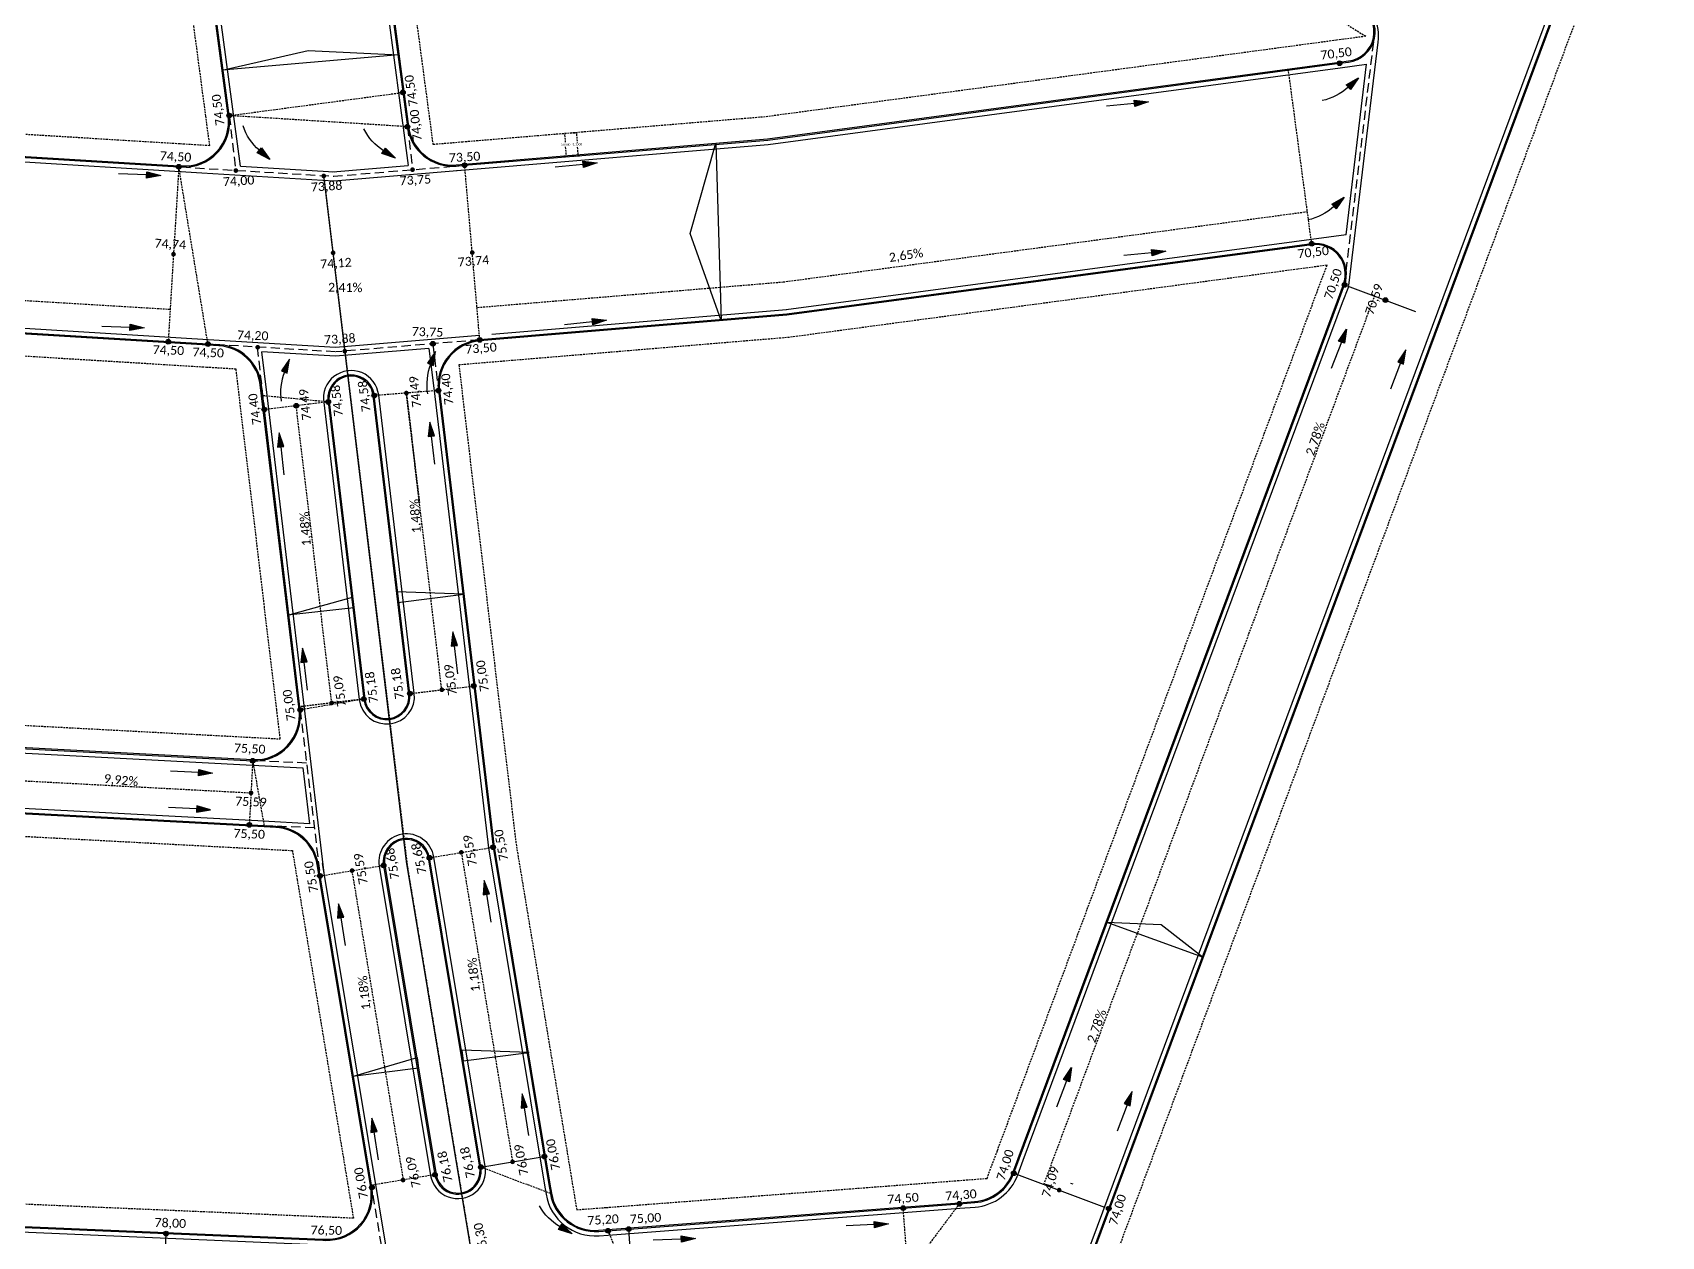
# Model space of a CAD drawing. Header units: metres. Extents: x 2615496 to 2632651, y 4927671 to 4929056.
# Drawn here: x 2623965.4 to 2624185.8, y 4927976.1 to 4928139 of the extents above; entities that cross this region are included whole.
import ezdxf

# ---------------------------------------------------------------- set-up
doc = ezdxf.new("R2010")
doc.units = ezdxf.units.M
doc.header["$MEASUREMENT"] = 0
doc.linetypes.add('HIDDEN', pattern=[0.375, 0.25, -0.125])
doc.linetypes.add('TRAZOS2', pattern=[0.375, 0.25, -0.125])
for name, color, linetype, plot in [('BocaCalle', 50, 'HIDDEN', False), ('Cotas', 75, 'Continuous', False), ('Eje Calle', 182, 'HIDDEN', False)]:
    doc.layers.add(name, color=color, linetype=linetype, plot=plot)
for name, color, linetype in [('CotaFCC', 6, 'Continuous'), ('Cuneta', 211, 'Continuous'), ('Escurrimiento', 160, 'Continuous'), ('GáliboS', 2, 'Continuous'), ('Manzanas', 134, 'HIDDEN'), ('Pendiente', 10, 'HIDDEN'), ('Quiebre', 212, 'Continuous'), ('Vereda', 3, 'Continuous')]:
    doc.layers.add(name, color=color, linetype=linetype)
doc.styles.get("Standard").update_dxf_attribs({"font": 'CALIBRI.TTF'})
doc.dimstyles.get("Standard").update_dxf_attribs({"dimtxt": 0.3, "dimasz": 0.18, "dimexe": 0.18, "dimexo": 0.0625, "dimgap": 0.09, "dimtad": 0, "dimtih": 1, "dimtoh": 1, "dimdec": 4, "dimzin": 0, "dimdsep": 46, "dimtxsty": 'Standard', "dimcen": 0.09, "dimadec": 0, "dimazin": 0, "dimtfac": 1, "dimtdec": 4, "dimtofl": 0, "dimtmove": 0, "dimatfit": 3, "dimfxl": 0, "dimtolj": 1, "dimtzin": 0, "dimarcsym": 0})

# ---------------------------------------------------------------- blocks, each defined once
blk = doc.blocks.new('*D2')
at = {"layer": 'Defpoints', "color": 0}
for p in [(2624036.97, 4928125.28), (2624037.22, 4928122.29), (2624037.64, 4928122.33)]:
    blk.add_point(p, dxfattribs=at)
at = {"layer": 'Manzanas', "color": 0, "lineweight": -2}
for p, q in [((2624037.04, 4928125.29), (2624037.57, 4928125.33)), ((2624037.41, 4928125.14), (2624037.5, 4928124.07)), ((2624037.29, 4928122.3), (2624037.82, 4928122.34)), ((2624037.63, 4928122.51), (2624037.54, 4928123.58))]:
    blk.add_line(p, q, dxfattribs=at)
at = {"layer": 'Manzanas', "color": 0}
for points in [[(2624037.44, 4928125.14), (2624037.38, 4928125.14), (2624037.39, 4928125.32)], [(2624037.66, 4928122.51), (2624037.6, 4928122.5), (2624037.64, 4928122.33)]]:
    blk.add_solid(points, dxfattribs=at)
at = {"layer": 'Manzanas', "color": 0, "insert": (2624037.52, 4928123.82), "char_height": 0.3, "attachment_point": 5}
blk.add_mtext('\\A1;3.0000', dxfattribs=at)
blk = doc.blocks.new('*D3')
at = {"layer": 'Defpoints', "color": 0}
for p in [(2624038.13, 4928125.38), (2624038.99, 4928125.45), (2624038.39, 4928122.24)]:
    blk.add_point(p, dxfattribs=at)
at = {"layer": 'Manzanas', "color": 0, "lineweight": -2}
for p, q in [((2624038.19, 4928125.38), (2624039.17, 4928125.47)), ((2624039.01, 4928125.27), (2624039.1, 4928124.12)), ((2624038.46, 4928122.25), (2624039.43, 4928122.33)), ((2624039.24, 4928122.49), (2624039.14, 4928123.64))]:
    blk.add_line(p, q, dxfattribs=at)
at = {"layer": 'Manzanas', "color": 0}
for points in [[(2624039.04, 4928125.27), (2624038.98, 4928125.27), (2624038.99, 4928125.45)], [(2624039.27, 4928122.49), (2624039.21, 4928122.49), (2624039.25, 4928122.31)]]:
    blk.add_solid(points, dxfattribs=at)
at = {"layer": 'Manzanas', "color": 0, "insert": (2624039.12, 4928123.88), "char_height": 0.3, "attachment_point": 5}
blk.add_mtext('\\A1;3.1500', dxfattribs=at)
blk = doc.blocks.new('Flecha Claudio')
at = {"layer": 'Escurrimiento'}
blk.add_hatch(color=256, dxfattribs=at).paths.add_polyline_path([(-1.99, 0.44), (-1.99, -0.46), (0, 0)])
for points in [[(0, 0), (-1.99, -0.46), (-1.99, 0.44), (0, 0)], [(-1.99, -0.01), (-5.99, -0.01)]]:
    blk.add_lwpolyline(points, dxfattribs=at)
blk = doc.blocks.new('Flecha curva')
at = {"layer": 'Escurrimiento'}
blk.add_hatch(color=256, dxfattribs=at).paths.add_polyline_path([(0, 0), (-1.74, -0.85), (-1.21, -1.52)])
blk.add_lwpolyline([(-1.74, -0.85), (-1.21, -1.52), (0, 0), (-1.74, -0.85)], dxfattribs=at)
blk.add_arc((3.16, -7.02), 7.45, 128.5129, 159.4004, dxfattribs=at)

msp = doc.modelspace()

# ---------------------------------------------------------------- hatches: boundary and pattern name
at = {"layer": 'CotaFCC'}
h = msp.add_hatch(color=256, dxfattribs=at)
edge = h.paths.add_edge_path()
edge.add_arc((2624142.26852, 4928134.82638), 0.3186, 0, 360)
h = msp.add_hatch(color=256, dxfattribs=at)
edge = h.paths.add_edge_path()
edge.add_arc((2624015.51298, 4928130.8845), 0.3186, 0, 360)
h = msp.add_hatch(color=256, dxfattribs=at)
edge = h.paths.add_edge_path()
edge.add_arc((2623992.02081, 4928127.75276), 0.3186, 0, 360)
h = msp.add_hatch(color=256, dxfattribs=at)
edge = h.paths.add_edge_path()
edge.add_arc((2624016.13084, 4928126.24977), 0.3186, 0, 360)
h = msp.add_hatch(color=256, dxfattribs=at)
edge = h.paths.add_edge_path()
edge.add_arc((2623985.19616, 4928120.82303), 0.3186, 0, 360)
h = msp.add_hatch(color=256, dxfattribs=at)
edge = h.paths.add_edge_path()
edge.add_arc((2623992.90998, 4928120.31402), 0.3186, 0, 360)
h = msp.add_hatch(color=256, dxfattribs=at)
edge = h.paths.add_edge_path()
edge.add_arc((2624004.81456, 4928119.59022), 0.3186, 0, 360)
h = msp.add_hatch(color=256, dxfattribs=at)
edge = h.paths.add_edge_path()
edge.add_arc((2624016.82514, 4928120.44125), 0.3186, 0, 360)
h = msp.add_hatch(color=256, dxfattribs=at)
edge = h.paths.add_edge_path()
edge.add_arc((2624023.87863, 4928121.02888), 0.3186, 0, 360)
h = msp.add_hatch(color=256, dxfattribs=at)
edge = h.paths.add_edge_path()
edge.add_arc((2623984.47701, 4928108.99487), 0.3186, 0, 360)
h = msp.add_hatch(color=256, dxfattribs=at)
edge = h.paths.add_edge_path()
edge.add_arc((2624006.07489, 4928109.18202), 0.3186, 0, 360)
h = msp.add_hatch(color=256, dxfattribs=at)
edge = h.paths.add_edge_path()
edge.add_arc((2624024.90326, 4928109.2232), 0.3186, 0, 360)
h = msp.add_hatch(color=256, dxfattribs=at)
edge = h.paths.add_edge_path()
edge.add_arc((2624138.50567, 4928110.40967), 0.3186, 0, 360)
h = msp.add_hatch(color=256, dxfattribs=at)
edge = h.paths.add_edge_path()
edge.add_arc((2624142.94625, 4928104.84802), 0.3186, 0, 360)
h = msp.add_hatch(color=256, dxfattribs=at)
edge = h.paths.add_edge_path()
edge.add_arc((2624148.48618, 4928102.79596), 0.3186, 0, 360)
h = msp.add_hatch(color=256, dxfattribs=at)
edge = h.paths.add_edge_path()
edge.add_arc((2624025.9241, 4928097.4172), 0.3186, 0, 360)
h = msp.add_hatch(color=256, dxfattribs=at)
edge = h.paths.add_edge_path()
edge.add_arc((2623983.75786, 4928097.16671), 0.3186, 0, 360)
h = msp.add_hatch(color=256, dxfattribs=at)
edge = h.paths.add_edge_path()
edge.add_arc((2623989.14041, 4928096.83945), 0.3186, 0, 360)
h = msp.add_hatch(color=256, dxfattribs=at)
edge = h.paths.add_edge_path()
edge.add_arc((2623995.86863, 4928096.41109), 0.3186, 0, 360)
h = msp.add_hatch(color=256, dxfattribs=at)
edge = h.paths.add_edge_path()
edge.add_arc((2624007.65157, 4928095.89262), 0.3186, 0, 360)
h = msp.add_hatch(color=256, dxfattribs=at)
edge = h.paths.add_edge_path()
edge.add_arc((2624019.51763, 4928096.88267), 0.3186, 0, 360)
h = msp.add_hatch(color=256, dxfattribs=at)
edge = h.paths.add_edge_path()
edge.add_arc((2624005.40712, 4928089.01101), 0.3186, 0, 360)
h = msp.add_hatch(color=256, dxfattribs=at)
edge = h.paths.add_edge_path()
edge.add_arc((2624011.64543, 4928089.87703), 0.3186, 0, 360)
h = msp.add_hatch(color=256, dxfattribs=at)
edge = h.paths.add_edge_path()
edge.add_arc((2624015.98717, 4928090.2178), 0.3186, 0, 360)
h = msp.add_hatch(color=256, dxfattribs=at)
edge = h.paths.add_edge_path()
edge.add_arc((2624020.32892, 4928090.55857), 0.3186, 0, 360)
h = msp.add_hatch(color=256, dxfattribs=at)
edge = h.paths.add_edge_path()
edge.add_arc((2623996.76862, 4928087.97844), 0.3186, 0, 360)
h = msp.add_hatch(color=256, dxfattribs=at)
edge = h.paths.add_edge_path()
edge.add_arc((2624001.08787, 4928088.49473), 0.3186, 0, 360)
h = msp.add_hatch(color=256, dxfattribs=at)
edge = h.paths.add_edge_path()
edge.add_arc((2624016.46712, 4928049.56412), 0.3186, 0, 360)
h = msp.add_hatch(color=256, dxfattribs=at)
edge = h.paths.add_edge_path()
edge.add_arc((2624020.78488, 4928050.08022), 0.3186, 0, 360)
h = msp.add_hatch(color=256, dxfattribs=at)
edge = h.paths.add_edge_path()
edge.add_arc((2624025.10562, 4928050.59669), 0.3186, 0, 360)
h = msp.add_hatch(color=256, dxfattribs=at)
edge = h.paths.add_edge_path()
edge.add_arc((2624001.62469, 4928047.35258), 0.3186, 0, 360)
h = msp.add_hatch(color=256, dxfattribs=at)
edge = h.paths.add_edge_path()
edge.add_arc((2624005.89239, 4928048.3001), 0.3186, 0, 360)
h = msp.add_hatch(color=256, dxfattribs=at)
edge = h.paths.add_edge_path()
edge.add_arc((2624010.21165, 4928048.81639), 0.3186, 0, 360)
h = msp.add_hatch(color=256, dxfattribs=at)
edge = h.paths.add_edge_path()
edge.add_arc((2623995.19282, 4928040.48127), 0.3186, 0, 360)
h = msp.add_hatch(color=256, dxfattribs=at)
edge = h.paths.add_edge_path()
edge.add_arc((2623994.9627, 4928036.13736), 0.3186, 0, 360)
h = msp.add_hatch(color=256, dxfattribs=at)
edge = h.paths.add_edge_path()
edge.add_arc((2623994.73258, 4928031.79345), 0.3186, 0, 360)
h = msp.add_hatch(color=256, dxfattribs=at)
edge = h.paths.add_edge_path()
edge.add_arc((2624019.11999, 4928027.3576), 0.3186, 0, 360)
h = msp.add_hatch(color=256, dxfattribs=at)
edge = h.paths.add_edge_path()
edge.add_arc((2624023.41928, 4928028.08418), 0.3186, 0, 360)
h = msp.add_hatch(color=256, dxfattribs=at)
edge = h.paths.add_edge_path()
edge.add_arc((2624027.71424, 4928028.77432), 0.3186, 0, 360)
h = msp.add_hatch(color=256, dxfattribs=at)
edge = h.paths.add_edge_path()
edge.add_arc((2624004.32262, 4928024.90038), 0.3186, 0, 360)
h = msp.add_hatch(color=256, dxfattribs=at)
edge = h.paths.add_edge_path()
edge.add_arc((2624008.64057, 4928025.61618), 0.3186, 0, 360)
h = msp.add_hatch(color=256, dxfattribs=at)
edge = h.paths.add_edge_path()
edge.add_arc((2624012.90551, 4928026.32306), 0.3186, 0, 360)
h = msp.add_hatch(color=256, dxfattribs=at)
edge = h.paths.add_edge_path()
edge.add_arc((2624026.06915, 4927985.50976), 0.3186, 0, 360)
h = msp.add_hatch(color=256, dxfattribs=at)
edge = h.paths.add_edge_path()
edge.add_arc((2624030.36138, 4927986.22155), 0.3186, 0, 360)
h = msp.add_hatch(color=256, dxfattribs=at)
edge = h.paths.add_edge_path()
edge.add_arc((2624034.6634, 4927986.92647), 0.3186, 0, 360)
h = msp.add_hatch(color=256, dxfattribs=at)
edge = h.paths.add_edge_path()
edge.add_arc((2624015.5402, 4927983.7572), 0.3186, 0, 360)
h = msp.add_hatch(color=256, dxfattribs=at)
edge = h.paths.add_edge_path()
edge.add_arc((2624019.85468, 4927984.47522), 0.3186, 0, 360)
h = msp.add_hatch(color=256, dxfattribs=at)
edge = h.paths.add_edge_path()
edge.add_arc((2624098.19118, 4927984.68401), 0.3186, 0, 360)
h = msp.add_hatch(color=256, dxfattribs=at)
edge = h.paths.add_edge_path()
edge.add_arc((2624011.32179, 4927982.75143), 0.3186, 0, 360)
h = msp.add_hatch(color=256, dxfattribs=at)
edge = h.paths.add_edge_path()
edge.add_arc((2624104.33153, 4927982.39704), 0.3186, 0, 360)
h = msp.add_hatch(color=256, dxfattribs=at)
edge = h.paths.add_edge_path()
edge.add_arc((2624083.22233, 4927979.95913), 0.3186, 0, 360)
h = msp.add_hatch(color=256, dxfattribs=at)
edge = h.paths.add_edge_path()
edge.add_arc((2624090.82125, 4927980.53982), 0.3186, 0, 360)
h = msp.add_hatch(color=256, dxfattribs=at)
edge = h.paths.add_edge_path()
edge.add_arc((2624111.03415, 4927979.90068), 0.3186, 0, 360)
h = msp.add_hatch(color=256, dxfattribs=at)
edge = h.paths.add_edge_path()
edge.add_arc((2623983.47663, 4927976.51341), 0.3186, 0, 360)
h = msp.add_hatch(color=256, dxfattribs=at)
edge = h.paths.add_edge_path()
edge.add_arc((2624043.26671, 4927976.90585), 0.3186, 0, 360)
h = msp.add_hatch(color=256, dxfattribs=at)
edge = h.paths.add_edge_path()
edge.add_arc((2624046.07294, 4927977.12029), 0.3186, 0, 360)

# ---------------------------------------------------------------- linework, layer by layer
at = {"layer": 'BocaCalle'}
for p, q in [((2624138.50567, 4928110.40967), (2624135.35581, 4928133.89942)), ((2623992.02081, 4928127.75276), (2624015.51298, 4928130.8845)), ((2624016.13084, 4928126.24977), (2623992.02081, 4928127.75276)), ((2623985.19616, 4928120.82303), (2623983.75786, 4928097.16671)), ((2623989.14041, 4928096.83945), (2623985.19616, 4928120.82303)), ((2624025.9241, 4928097.4172), (2624023.87863, 4928121.02888)), ((2624005.40712, 4928089.01101), (2623996.54435, 4928089.85464)), ((2624005.40712, 4928089.01101), (2623996.76862, 4928087.97844)), ((2624020.32892, 4928090.55857), (2624011.64543, 4928089.87703)), ((2624016.46712, 4928049.56412), (2624025.10562, 4928050.59669)), ((2624010.21165, 4928048.81639), (2624001.57314, 4928047.78382)), ((2624010.21165, 4928048.81639), (2624001.62469, 4928047.35258)), ((2623995.19282, 4928040.48127), (2623994.73258, 4928031.79345)), ((2623995.19282, 4928040.48127), (2623996.73216, 4928031.68752)), ((2624019.12063, 4928027.35375), (2624027.71351, 4928028.77871)), ((2624004.32262, 4928024.90038), (2624012.90551, 4928026.32306)), ((2624035.4814, 4927981.93637), (2624026.06939, 4927985.50833)), ((2624019.85426, 4927984.47772), (2624011.27179, 4927983.05254)), ((2624083.88523, 4927971.28442), (2624083.22233, 4927979.95913)), ((2624090.82125, 4927980.53982), (2624083.88523, 4927971.28442)), ((2624043.26671, 4927976.90585), (2624046.73583, 4927968.44559))]:
    msp.add_line(p, q, dxfattribs=at)
at = {"layer": 'CotaFCC'}
for centre in [(2624142.26852, 4928134.82638), (2624015.51298, 4928130.8845), (2623992.02081, 4928127.75276), (2624016.13084, 4928126.24977), (2623985.19616, 4928120.82303), (2624023.87863, 4928121.02888), (2624138.50567, 4928110.40967), (2624142.94625, 4928104.84802), (2624148.48618, 4928102.79596), (2624025.9241, 4928097.4172), (2623983.75786, 4928097.16671), (2623989.14041, 4928096.83945), (2624019.57244, 4928096.88724), (2624005.40712, 4928089.01101), (2624011.64543, 4928089.87703), (2624020.32892, 4928090.55857), (2623996.76862, 4928087.97844), (2624001.08787, 4928088.49473), (2624016.46712, 4928049.56412), (2624025.10562, 4928050.59669), (2624001.62469, 4928047.35258), (2624010.21165, 4928048.81639), (2623995.19282, 4928040.48127), (2623994.73258, 4928031.79345), (2624019.11999, 4928027.3576), (2624027.71424, 4928028.77432), (2624004.32262, 4928024.90038), (2624012.90551, 4928026.32306), (2624026.06915, 4927985.50976), (2624034.6634, 4927986.92647), (2624019.85468, 4927984.47522), (2624098.19118, 4927984.68401), (2624011.32179, 4927982.75143), (2624083.22233, 4927979.95913), (2624090.82125, 4927980.53982), (2624111.03415, 4927979.90068, -0.56571), (2623983.47663, 4927976.51341), (2624043.26671, 4927976.90585), (2624046.07294, 4927977.12029)]:
    msp.add_circle(centre, 0.3186, dxfattribs=at)
at = {"layer": 'Cotas'}
for p, q in [((2624142.94625, 4928104.84802), (2624152.54951, 4928101.27129)), ((2624105.8733, 4927983.34501), (2624106.19217, 4927983.22625))]:
    msp.add_line(p, q, dxfattribs=at)
at = {"layer": 'Cuneta'}
for p, q in [((2624051.27025, 4927821.15681, -0.56571), (2624402.74061, 4928764.8364, -0.56571)), ((2623999.77546, 4928244.39581), (2624016.22638, 4928120.9925)), ((2623993.5374, 4928120.91699), (2623977.61642, 4928240.34504)), ((2624143.54057, 4928104.76571), (2624147.49294, 4928137.67772)), ((2624064.96266, 4928123.85468), (2624142.34826, 4928134.2317)), ((2624142.34826, 4928134.2317), (2624145.92813, 4928134.71174)), ((2624143.15733, 4928111.6388), (2624145.92813, 4928134.71174)), ((2623992.61555, 4928127.83204), (2623992.56851, 4928128.18492)), ((2623951.78021, 4928122.25361), (2623988.3217, 4928120.03189)), ((2624023.93042, 4928120.43112), (2624064.96266, 4928123.85468)), ((2623985.15975, 4928120.22414), (2623985.5151, 4928120.20253)), ((2623988.3217, 4928120.03189), (2624006.15228, 4928118.94779)), ((2623993.5374, 4928120.91699), (2624006.2251, 4928120.14558)), ((2624006.0525, 4928120.14363), (2624016.22638, 4928120.9925)), ((2624006.15228, 4928118.94779), (2624023.93042, 4928120.43112)), ((2624022.78815, 4928120.33581), (2624023.92852, 4928120.43096)), ((2624143.15733, 4928111.6388), (2624136.11306, 4928110.6942)), ((2624136.11306, 4928110.6942), (2624067.37616, 4928101.47693)), ((2624142.69403, 4928102.45179), (2624143.50851, 4928104.6386)), ((2624099.47989, 4927986.42503), (2624142.69403, 4928102.45179)), ((2624067.41348, 4928101.48098), (2624027.55152, 4928098.15507)), ((2623989.17682, 4928097.43835), (2623949.7087, 4928099.83801)), ((2624025.87231, 4928098.01496), (2624006.40625, 4928096.3908)), ((2624006.40625, 4928096.3908), (2623989.17682, 4928097.43835)), ((2623997.14011, 4928089.92586), (2623996.43861, 4928095.79461)), ((2624006.4198, 4928095.18776), (2623996.43861, 4928095.79461)), ((2624019.0454, 4928096.24118), (2624006.4198, 4928095.18776)), ((2624019.0454, 4928096.24118), (2624019.73026, 4928090.51158)), ((2624004.8661, 4928025.29025), (2623997.14011, 4928089.92586)), ((2624019.73026, 4928090.51158), (2624027.11752, 4928028.70984)), ((2624002.22044, 4928047.42379), (2624002.1689, 4928047.85503)), ((2623996.7639, 4928032.28668), (2623944.19995, 4928035.07125)), ((2624027.12232, 4928028.67616), (2624034.68446, 4927983.07454)), ((2624004.91452, 4928024.99867), (2624004.65396, 4928026.56774)), ((2624013.8105, 4927971.42707), (2624004.91452, 4928024.99867)), ((2624098.75345, 4927984.47459), (2624099.47989, 4927986.42503)), ((2624011.91368, 4927982.84972), (2624011.8638, 4927983.15013)), ((2624034.68446, 4927983.07454), (2624034.88948, 4927981.83821)), ((2624043.31243, 4927976.3076), (2624090.86697, 4927979.94156)), ((2624090.86697, 4927979.94156), (2624092.94225, 4927980.10015)), ((2623928.06251, 4927978.26647), (2624012.0507, 4927974.69925)), ((2624042.06286, 4927976.21211), (2624043.31243, 4927976.3076))]:
    msp.add_line(p, q, dxfattribs=at)
for points in [[(2624012.24137, 4928089.94673, 1.022575741), (2624004.81284, 4928088.92745), (2624009.61589, 4928048.74518, 0.999989567), (2624017.06287, 4928049.63533)], [(2624026.66104, 4927985.60813), (2624019.71247, 4928027.45234, 0.998812602), (2624012.31355, 4928026.2252), (2624019.26237, 4927984.37944, 1.000222767)]]:
    msp.add_lwpolyline(points, format="xyb", close=True, dxfattribs=at)
msp.add_lwpolyline([(2623944.8849, 4928042.54548), (2624001.9564, 4928039.52212), (2624002.85986, 4928031.96375), (2623996.626, 4928032.29398)], dxfattribs=at)
for centre, radius, start, end in [((2624141.54966, 4928138.50082), 6, 352.1150793, 57.8790267), ((2624092.42794, 4927986.83052), 6.75, 274.3698655, 339.5721635), ((2624041.54854, 4927982.94248), 6.75, 189.4157028, 274.3698655)]:
    msp.add_arc(centre, radius, start, end, dxfattribs=at)
at = {"layer": 'Eje Calle'}
for p, q in [((2624146.20821, 4928101.14293), (2624147.02269, 4928103.32975)), ((2624102.26762, 4927983.16574), (2624146.20821, 4928101.14293)), ((2624020.7917, 4928050.02318), (2624015.98717, 4928090.2178)), ((2624016.00967, 4928090.04228), (2624017.76059, 4928075.39402)), ((2624005.89239, 4928048.3001), (2624001.08787, 4928088.49473)), ((2624023.42284, 4928028.06267), (2624030.36138, 4927986.22155)), ((2624008.61386, 4928025.61297), (2624015.56314, 4927983.76443))]:
    msp.add_line(p, q, dxfattribs=at)
for points in [[(2624004.88307, 4928119.02496), (2624016.13275, 4928026.12175), (2624024.66231, 4927974.7517), (2624062.8385, 4927891.48373)], [(2624137.92753, 4928114.72108), (2624135.61467, 4928114.41093), (2624066.98942, 4928105.20863), (2624025.56241, 4928101.75214)], [(2623984.02185, 4928101.5087), (2623950.05395, 4928103.57395), (2623910.9675, 4928108.42895)], [(2623894.67008, 4928045.32081), (2623944.54242, 4928038.80837), (2623994.9627, 4928036.13736)]]:
    msp.add_lwpolyline(points, dxfattribs=at)
at = {"layer": 'Escurrimiento', "linetype": 'TRAZOS2', "ltscale": 5}
for p, q in [((2624142.94485, 4928104.83725), (2624146.89722, 4928137.74926)), ((2623992.02081, 4928127.75276), (2623992.90516, 4928120.35432)), ((2624016.13084, 4928126.24977), (2624016.84357, 4928120.28708)), ((2623985.55159, 4928120.80142), (2624006.18869, 4928119.54668)), ((2624006.10239, 4928119.54571), (2624023.56113, 4928121.00239)), ((2624006.36984, 4928095.7919), (2623989.14041, 4928096.83945)), ((2624025.9222, 4928097.41704), (2624006.45614, 4928095.79287)), ((2624019.57244, 4928096.88724), (2624020.28517, 4928090.92455)), ((2624002.48303, 4928040.17163), (2623995.51064, 4928040.46777)), ((2624003.53167, 4928031.39872), (2623997.04998, 4928031.67402)), ((2624013.23172, 4927971.2498), (2624011.37398, 4927982.43714))]:
    msp.add_line(p, q, dxfattribs=at)
for points in [[(2623995.79214, 4928096.42377), (2623996.7259, 4928088.3358)], [(2624001.6247, 4928047.35245), (2624004.26591, 4928025.25607)]]:
    msp.add_lwpolyline(points, dxfattribs=at)
at = {"layer": 'GáliboS'}
for points in [[(2624014.98782, 4928135.95904), (2623991.05076, 4928133.89424), (2624002.71044, 4928136.54471), (2624014.98782, 4928135.95904)], [(2624057.87196, 4928124.01308), (2624058.61095, 4928100.02445), (2624054.37921, 4928111.82177), (2624057.87196, 4928124.01308)], [(2624008.88527, 4928061.17665), (2623999.94338, 4928060.15562), (2624008.7197, 4928062.62663), (2624008.88527, 4928061.17665)], [(2624014.84182, 4928061.88976), (2624023.77245, 4928063.00506), (2624014.66097, 4928063.33791), (2624014.84182, 4928061.88976)], [(2624123.84916, 4928013.87728), (2624110.6746, 4928018.63082), (2624118.1129, 4928018.32864), (2624123.84916, 4928013.87728)], [(2624023.67663, 4927999.89835), (2624032.60726, 4928001.01365), (2624023.49578, 4928001.34651), (2624023.67663, 4927999.89835)], [(2624017.63557, 4927998.89519), (2624008.70493, 4927997.77997), (2624017.45473, 4928000.34334), (2624017.63557, 4927998.89519)]]:
    msp.add_lwpolyline(points, dxfattribs=at)
at = {"layer": 'Manzanas'}
msp.add_line((2624055.20511, 4927820.97748, -0.56571), (2624406.25479, 4928763.52756, -0.56571), dxfattribs=at)
for points in [[(2623889.32037, 4928314.35329), (2623886.42561, 4928309.37829), (2623904.78237, 4928234.61201), (2623909.77146, 4928131.25042), (2623913.74095, 4928130.75736), (2623952.12546, 4928125.98955), (2623985.38733, 4928123.96722), (2623989.37996, 4928123.72447), (2623988.85139, 4928127.68939), (2623973.8993, 4928239.84951)], [(2624019.63057, 4928123.83539), (2624003.77871, 4928242.74493), (2624006.04411, 4928243.84737), (2624050.45461, 4928198.34778), (2624142.42668, 4928140.60689), (2624145.81438, 4928138.48006), (2624141.84987, 4928137.94843), (2624064.55731, 4928127.58389), (2624023.61672, 4928124.16798), (2624019.63057, 4928123.83539)], [(2624039.03832, 4927979.74192), (2624043.0267, 4927980.04669), (2624090.58124, 4927983.68066), (2624094.56961, 4927983.98544), (2624095.96572, 4927987.73389), (2624139.17986, 4928103.76064), (2624140.57597, 4928107.50909), (2624136.61146, 4928106.97747), (2624067.80012, 4928097.75021), (2624023.08764, 4928094.01959), (2624030.83293, 4928029.2225), (2624038.38394, 4927983.68802), (2624039.03832, 4927979.74192)], [(2623903.34473, 4928101.81815), (2623893.25944, 4928057.08563), (2623892.37969, 4928053.18357), (2623945.22738, 4928046.2826), (2623998.92015, 4928043.43823), (2623998.4454, 4928047.40995), (2623993.41662, 4928089.48078), (2623992.94187, 4928093.45251), (2623988.94924, 4928093.69526), (2623949.36345, 4928096.10208), (2623907.31423, 4928101.3251), (2623903.34473, 4928101.81815)], [(2623887.54234, 4928038.68789), (2623891.50867, 4928038.16996), (2623943.85747, 4928031.33414), (2623996.56552, 4928028.54193), (2624000.55992, 4928028.33033), (2624001.21518, 4928024.38436), (2624008.16446, 4927982.53582), (2624008.81971, 4927978.58986), (2624004.82332, 4927978.7596), (2623928.44151, 4927982.00375), (2623874.66973, 4927990.66404), (2623870.72062, 4927991.30007), (2623872.05873, 4927995.06961), (2623886.20423, 4928034.91835), (2623887.54234, 4928038.68789)]]:
    msp.add_lwpolyline(points, dxfattribs=at)
at = {"layer": 'Quiebre'}
for p, q in [((2624026.06915, 4927985.50977), (2624034.65277, 4927986.9332)), ((2624098.19118, 4927984.68401), (2624110.47187, 4927980.11007)), ((2623983.10781, 4927967.82123), (2623983.47699, 4927976.5134)), ((2624046.73583, 4927968.44559), (2624046.07294, 4927977.12029))]:
    msp.add_line(p, q, dxfattribs=at)
at = {"layer": 'Vereda', "elevation": -0.56571}
for points in [[(2624051.89983, 4927821.12811), (2624403.30288, 4928764.62699)], [(2624052.05722, 4927821.12094), (2624403.44345, 4928764.57464)]]:
    msp.add_lwpolyline(points, dxfattribs=at)
at = {"layer": 'Vereda'}
for points in [[(2624000.3702, 4928244.4751), (2624016.13084, 4928126.24977, 0.399850644), (2624022.73826, 4928120.93374), (2624023.87863, 4928121.02888), (2624064.8978, 4928124.45135), (2624142.26852, 4928134.82638), (2624143.49197, 4928134.99044, 0.701779135), (2624145.14701, 4928142.61837), (2624144.10156, 4928143.27471), (2624052.43186, 4928200.82578)], [(2624000.51888, 4928244.49492), (2624016.27953, 4928126.26959, 0.399850644), (2624022.72579, 4928121.08322), (2624023.86616, 4928121.17837), (2624064.88159, 4928124.60052), (2624142.24859, 4928134.97505), (2624143.47204, 4928135.13911, 0.701779135), (2624145.06725, 4928142.49133), (2624144.0218, 4928143.14767), (2624052.3521, 4928200.69874)], [(2623901.65, 4928234.17079), (2623906.50342, 4928133.61988, 0.364741381), (2623911.88819, 4928127.81329), (2623913.35267, 4928127.63138), (2623951.83545, 4928122.85136), (2623985.19616, 4928120.82303), (2623985.55151, 4928120.80142, 0.472018164), (2623992.02081, 4928127.75276), (2623991.97377, 4928128.10564), (2623977.02168, 4928240.26575)], [(2623901.79983, 4928234.17802), (2623906.65325, 4928133.62712, 0.364741381), (2623911.90668, 4928127.96215), (2623913.37116, 4928127.78024), (2623951.84926, 4928123.0008), (2623985.20527, 4928120.97275), (2623985.56061, 4928120.95115, 0.472018164), (2623991.87213, 4928127.73294), (2623991.82508, 4928128.08582), (2623976.873, 4928240.24593)], [(2624025.93657, 4928097.26772, 0.424716037), (2624020.47786, 4928090.57637), (2624027.86222, 4928028.79886), (2624035.42436, 4927983.19724), (2624035.62938, 4927981.96091, 0.388648501), (2624042.00571, 4927976.95993), (2624043.25528, 4927977.05542), (2624090.80982, 4927980.68938), (2624092.88511, 4927980.84797, 0.292431349), (2624098.05062, 4927984.73636), (2624098.77706, 4927986.6868), (2624141.9912, 4928102.71356), (2624142.80568, 4928104.90037, 0.566149284), (2624138.52561, 4928110.261), (2624136.21274, 4928109.95085), (2624067.47584, 4928100.73358), (2624025.93645, 4928097.26771)], [(2624027.71424, 4928028.77432), (2624035.27638, 4927983.1727), (2624035.4814, 4927981.93637, 0.388648501), (2624042.01714, 4927976.81036), (2624043.26671, 4927976.90585), (2624090.82125, 4927980.53982), (2624092.89654, 4927980.6984, 0.292431349), (2624098.19118, 4927984.68401), (2624098.91763, 4927986.63445), (2624142.13177, 4928102.6612), (2624142.94625, 4928104.84802, 0.566149284), (2624138.50567, 4928110.40967), (2624136.1928, 4928110.09952), (2624067.45591, 4928100.88225)], [(2623949.63965, 4928099.09083), (2623907.68402, 4928104.30222), (2623906.41284, 4928104.46011, 0.385743667), (2623899.82017, 4928099.82549), (2623890.3329, 4928057.74544), (2623890.17657, 4928057.05204, 0.44139461), (2623895.25276, 4928049.78293), (2623944.9534, 4928043.29291), (2623995.20075, 4928040.63106, 0.465504275), (2624001.47575, 4928047.33477), (2624001.4242, 4928047.76601), (2623996.39541, 4928089.83684), (2623996.21787, 4928091.32213, 0.362510187), (2623990.62441, 4928096.59895), (2623989.13131, 4928096.68973), (2623949.54551, 4928099.09655)], [(2624067.46337, 4928100.88306), (2624025.9241, 4928097.4172, 0.424716037), (2624020.32892, 4928090.55857), (2624027.71328, 4928028.78105)], [(2624011.49644, 4928089.85963, 1.025279228), (2624005.55567, 4928089.03208), (2624010.36058, 4928048.83419, 0.999999999), (2624016.31818, 4928049.54631), (2624011.49245, 4928089.89296)], [(2623890.33522, 4928041.34866, 0.353607374), (2623883.90401, 4928037.40634), (2623883.37707, 4928035.92194), (2623869.23157, 4927996.0732), (2623869.09788, 4927995.69658, 0.468405251), (2623873.79815, 4927987.76575), (2623874.19271, 4927987.70221), (2623928.13831, 4927979.01392), (2624004.69601, 4927975.7623), (2624005.00026, 4927975.74938, 0.476228229), (2624011.17381, 4927982.72686), (2624011.12393, 4927983.02727), (2624004.17465, 4928024.87581), (2624003.91409, 4928026.44488, 0.351857492), (2623998.31255, 4928031.45359), (2623996.72422, 4928031.53773), (2623944.13145, 4928034.32383), (2623891.89712, 4928041.14471), (2623890.33522, 4928041.34866)], [(2624025.92141, 4927985.48379), (2624018.97266, 4928027.3291, 0.998672606), (2624013.05351, 4928026.34752), (2624020.00223, 4927984.5023, 1.00023605), (2624025.92118, 4927985.48518)]]:
    msp.add_lwpolyline(points, format="xyb", dxfattribs=at)
msp.add_lwpolyline([(2624062.8385, 4927891.48375), (2624024.66231, 4927974.7517), (2624016.01374, 4928026.83438), (2624004.80974, 4928119.63052)], dxfattribs=at)
for points in [[(2623949.65346, 4928099.24026), (2623907.70251, 4928104.45107), (2623906.43133, 4928104.60897, 0.385743667), (2623899.67384, 4928099.85848), (2623890.18657, 4928057.77843), (2623890.03024, 4928057.08503, 0.44139461), (2623895.23333, 4928049.63419), (2623944.9397, 4928043.14342), (2623995.19282, 4928040.48127, 0.465504275), (2624001.62469, 4928047.35258), (2624001.57314, 4928047.78382), (2623996.54435, 4928089.85464), (2623996.36681, 4928091.33993, 0.362510187), (2623990.63351, 4928096.74867), (2623989.14041, 4928096.83945)], [(2624011.64543, 4928089.87703, 1.024661434), (2624005.40712, 4928089.01101), (2624010.21165, 4928048.81639, 0.999997795), (2624016.46712, 4928049.56412)], [(2623890.35464, 4928041.4974, 0.353607374), (2623883.76265, 4928037.45652), (2623883.23571, 4928035.97211), (2623869.09022, 4927996.12337), (2623868.95653, 4927995.74676, 0.468405251), (2623873.7743, 4927987.61766), (2623874.16886, 4927987.55412), (2623928.12315, 4927978.86443), (2624004.68965, 4927975.61243), (2624004.99389, 4927975.59951, 0.476228229), (2624011.32179, 4927982.75143), (2624011.2719, 4927983.05184), (2624004.32262, 4928024.90038), (2624004.06207, 4928026.46945, 0.351857492), (2623998.32049, 4928031.60338), (2623996.73216, 4928031.68752), (2623944.14515, 4928034.47331), (2623891.91654, 4928041.29344)], [(2624026.06915, 4927985.50977), (2624019.12063, 4928027.35375, 0.998704544), (2624012.90551, 4928026.32306), (2624019.85426, 4927984.47772, 1.00023272)]]:
    msp.add_lwpolyline(points, format="xyb", close=True, dxfattribs=at)

# ---------------------------------------------------------------- block references
at = {"layer": 'Escurrimiento', "xscale": -1}
for p, rotation in [((2624144.84681, 4928132.87088), 261.0673292215588), ((2623997.5241, 4928121.81165), 177.6640988464638), ((2624014.51348, 4928121.984), 186.2275820254421), ((2624142.90858, 4928116.73093), 261.0673292215588), ((2624038.43017, 4927976.47764), 188.564403392598)]:
    msp.add_blockref('Flecha curva', p, dxfattribs=dict(at, rotation=rotation))
at = {"layer": 'Escurrimiento'}
for p, xscale, yscale, zscale, rotation in [((2624116.40954, 4928129.61481, 0.00006), 0.953893284379546, 0.9538932843795461, 0.9538932843795461, 5.949252688038775), ((2623982.74378, 4928119.65605, 0.00005), 0.953893284379546, 0.9538932843795461, 0.9538932843795461, 357.8376127128475), ((2624041.79718, 4928121.3615, 0.00006), 0.953893284379546, 0.9538932843795461, 0.9538932843795461, 5.949252688038775), ((2624118.76767, 4928109.41134, 0.00006), 0.953893284379546, 0.9538932843795461, 0.9538932843795461, 5.949252688038775), ((2624043.07183, 4928100.07087, 0.00006), 0.953893284379546, 0.9538932843795461, 0.9538932843795461, 5.949252688038775), ((2623980.48814, 4928099.03047, 0.00005), 0.953893284379546, 0.9538932843795461, 0.9538932843795461, 357.8376127128475), ((2624143.19536, 4928098.87757, 0.0001), 0.9538932843795461, 0.9538932843795462, 0.9538932843795461, 69.0334296158254), ((2624151.22525, 4928096.06422, 0.00009), -0.9538932843795462, 0.9538932843795463, 0.9538932843795465, 249.1533676759695), ((2623998.77904, 4928084.82707, 0.00009), -0.9538932843795462, 0.9538932843795463, 0.9538932843795465, 276.4882267941339), ((2624019.14619, 4928086.26657, 0.00009), -0.9538932843795461, 0.9538932843795463, 0.9538932843795465, 276.4882267941339), ((2624022.26933, 4928057.91785, 0.00008), -0.953893284379546, 0.9538932843795463, 0.9538932843795465, 276.4882267941339), ((2624001.91083, 4928055.69085, 0.00008), -0.9538932843795461, 0.9538932843795463, 0.9538932843795465, 276.4882267941339), ((2623989.77116, 4928038.78058, 0.00005), 0.9538932843795461, 0.9538932843795462, 0.9538932843795461, 356.8180679793672), ((2623989.50273, 4928033.85911, 0.00002), -0.9538932843795465, 0.9538932843795462, 0.9538932843795465, 176.9380060395113), ((2624026.53392, 4928024.29347, 0.00008), -0.9538932843795461, 0.9538932843795463, 0.9538932843795465, 278.7973774738367), ((2624006.82752, 4928021.11488, 0.00008), -0.953893284379546, 0.9538932843795463, 0.9538932843795465, 278.7973774738367), ((2624105.98587, 4927998.97284, 0.0001), 0.9538932843795461, 0.9538932843795462, 0.9538932843795461, 69.0334296158254), ((2624031.64907, 4927995.42039, 79.00008), -0.9538932843795462, 0.9538932843795463, 0.9538932843795465, 278.7973774738367), ((2624114.21136, 4927995.71982, 0.00009), -0.9538932843795462, 0.9538932843795463, 0.9538932843795465, 249.1533676759695), ((2624011.31398, 4927992.14946, 79.00008), -0.9538932843795461, 0.9538932843795463, 0.9538932843795465, 278.7973774738367), ((2624081.21253, 4927977.81897, 0.00006), 0.9538932843795457, 0.9538932843795461, 0.9538932843795461, 2.526137748816621), ((2624055.0951, 4927975.86435, 0.00006), 0.9538932843795457, 0.9538932843795461, 0.9538932843795461, 2.526137748816621)]:
    msp.add_blockref('Flecha Claudio', p, dxfattribs=dict(at, xscale=xscale, yscale=yscale, zscale=zscale, rotation=rotation))
at = {"layer": 'Escurrimiento', "rotation": 30.04847780085742}
for p in [(2624019.94574, 4928095.85199), (2624000.15953, 4928094.82398)]:
    msp.add_blockref('Flecha curva', p, dxfattribs=at)

# ---------------------------------------------------------------- texts
at = {"layer": 'CotaFCC'}
for s, rotation, p in [('70,50', 7.1569373, (2624139.77127, 4928135.31521)), ('74,50', 98.5335576, (2624017.53539, 4928129.10922)), ('74,50', 97.856951, (2623991.38665, 4928126.4855)), ('74,00', 95.939357, (2624018.07083, 4928124.38477)), ('74,50', 356.7836864, (2623982.606, 4928121.7375)), ('73,50', 3.6150533, (2624021.78254, 4928121.42365)), ('73,75', 3.6150533, (2624015.11756, 4928118.3231)), ('74,00', 3.6150533, (2623991.20239, 4928118.19587)), ('73,88', 3.6150533, (2624003.10697, 4928117.47208)), ('74,74', 356.7836864, (2623981.88685, 4928109.90934)), ('73,74', 4.7643304, (2624022.99887, 4928107.32187)), ('70,50', 6.4436292, (2624136.65782, 4928108.45334)), ('74,12', 3.6150533, (2624004.3673, 4928107.06388)), ('70,50', 71.0638202, (2624141.2736, 4928102.7649)), ('70,59', 71.0638202, (2624146.81353, 4928100.71284)), ('74,20', 358.0034131, (2623993.0557, 4928097.49711)), ('73,88', 3.6150533, (2624004.89276, 4928096.81574)), ('73,75', 358.0034131, (2624016.7047, 4928097.96868)), ('74,50', 358.0034131, (2623981.64287, 4928095.5028)), ('74,50', 358.0034131, (2623987.02542, 4928095.17554)), ('73,50', 4.7643304, (2624024.0197, 4928095.51587)), ('74,58', 96.1495052, (2624007.41645, 4928087.13082)), ('74,58', 97.1161346, (2624011.15843, 4928087.74868)), ('74,49', 96.1495052, (2624017.9965, 4928088.3376)), ('74,40', 96.8254833, (2624022.36029, 4928088.70221)), ('74,40', 98.3034692, (2623996.36896, 4928086.02328)), ('74,49', 96.1495052, (2624003.09719, 4928086.61453)), ('75,00', 97.9367605, (2624027.16522, 4928049.92222)), ('75,09', 97.8609754, (2624007.84274, 4928047.87685)), ('75,18', 97.8609754, (2624012.162, 4928048.39314)), ('75,18', 97.7227541, (2624015.67036, 4928048.89842)), ('75,09', 97.9367605, (2624022.84448, 4928049.40575)), ('75,00', 98.083133, (2624001.0083, 4928045.96266)), ('75,50', 357.2725741, (2623992.64141, 4928041.62686)), ('75,59', 357.6720904, (2623992.80683, 4928034.42716)), ('75,50', 357.6720904, (2623992.57671, 4928030.08325)), ('75,59', 99.9037433, (2624025.55425, 4928026.34631)), ('75,50', 100.1176035, (2624029.7766, 4928027.07029)), ('75,59', 100.0161283, (2624010.77211, 4928023.87576)), ('75,68', 100.0161283, (2624015.03705, 4928024.58264)), ('75,68', 102.3340658, (2624018.71903, 4928025.31482)), ('75,50', 100.1176035, (2624004.0575, 4928022.79413)), ('76,18', 102.1504208, (2624022.25322, 4927983.61774)), ('76,18', 101.7130533, (2624025.28853, 4927984.17757)), ('76,09', 100.6468132, (2624032.51116, 4927984.51926)), ('76,00', 100.6468132, (2624036.81318, 4927985.22418)), ('74,00', 72.4411792, (2624096.9415, 4927983.59385)), ('76.00', 100.1320163, (2624010.8106, 4927981.35496)), ('76,09', 102.1504208, (2624017.93874, 4927982.89972)), ('74,09', 72.4411792, (2624103.08184, 4927981.30688)), ('74,50', 4.1954755, (2624081.12412, 4927980.54271)), ('74,30', 4.6081984, (2624088.96636, 4927980.98213)), ('74,00', 72.4411792, (2624112.15684, 4927977.53709, -0.56571)), ('75,20', 3.7498285, (2624040.52763, 4927977.66483)), ('75,00', 3.7272702, (2624046.27115, 4927977.86404)), ('78,00', 357.8639662, (2623981.90196, 4927977.43031)), ('76,50', 359.0531419, (2624003.0233, 4927976.40865)), ('76,30', 102.1504208, (2624027.12251, 4927973.90446))]:
    msp.add_text(s, height=1.2, rotation=rotation, dxfattribs=at).set_placement(p)
at = {"layer": 'Pendiente'}
for s, rotation, p in [('2,65%%%', 8.7432116, (2624081.40453, 4928107.93417)), ('2,41%%%', 359.2430694, (2624005.3854, 4928103.93281)), ('2,78%%%', 70.6117798, (2624138.77778, 4928081.65102, -0.00001)), ('1,48%%%', 93.7186859, (2624017.95712, 4928071.29227, 0)), ('1,48%%%', 93.7186859, (2624003.05781, 4928069.56919, 0)), ('9,92%%%', 354.1684652, (2623975.01773, 4928037.50749, -0.00001)), ('1,18%%%', 96.0278366, (2624025.94914, 4928009.28342, -0.00001)), ('1,18%%%', 96.0278366, (2624011.14036, 4928006.83247, -0.00001)), ('2,78%%%', 70.6117798, (2624109.19174, 4928002.2147, -0.00001))]:
    msp.add_text(s, height=1.2, rotation=rotation, dxfattribs=at).set_placement(p)

# ---------------------------------------------------------------- dimensions: what is measured, and where the dimension line sits
at = {"layer": 'Manzanas'}
for p1, p2, distance, picture, middle in [((2624036.9739, 4928125.28244), (2624037.22334, 4928122.29283), 0.41936, '*D2', (2624037.51653, 4928123.82251)), ((2624038.39281, 4928122.23989), (2624038.13089, 4928125.37898), -0.86409, '*D3', (2624039.12295, 4928123.88128))]:
    dim = msp.add_aligned_dim(p1=p1, p2=p2, distance=distance, dimstyle='Standard', dxfattribs=at)
    dim.commit()
    dim.dimension.update_dxf_attribs({"geometry": picture, "text_midpoint": middle})

doc.saveas('drawing.dxf')
